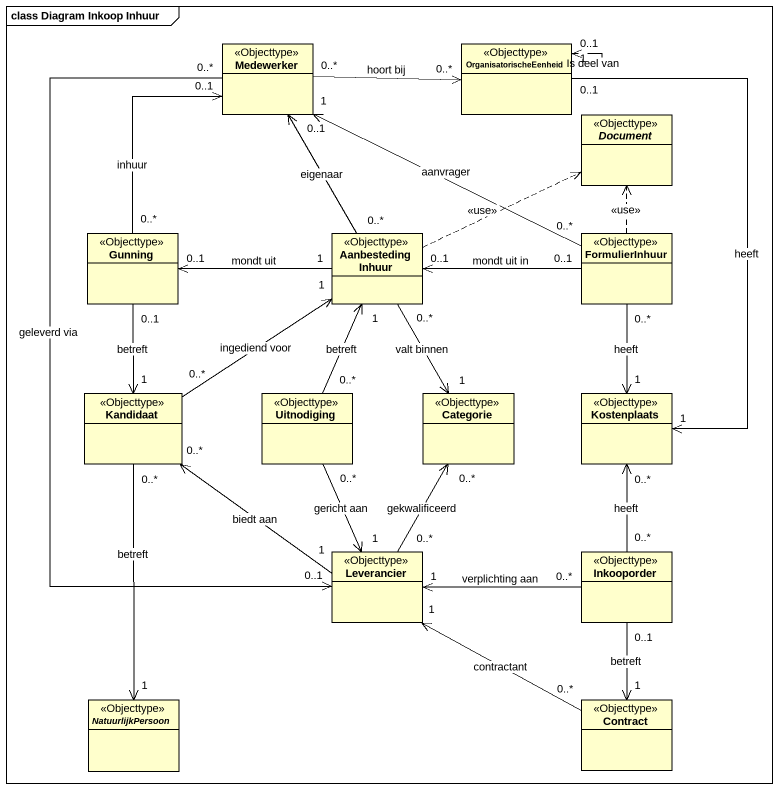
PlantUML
@startuml
mainframe class Diagram Inkoop Inhuur
hide circle
hide empty members
class Medewerker <<Objecttype>>
class OrganisatorischeEenheid <<Objecttype>>
abstract class Document <<Objecttype>>
class Gunning <<Objecttype>>
class "Aanbesteding Inhuur" as Aanbesteding_Inhuur <<Objecttype>>
class FormulierInhuur <<Objecttype>>
class Kandidaat <<Objecttype>>
class Uitnodiging <<Objecttype>>
class Categorie <<Objecttype>>
class Kostenplaats <<Objecttype>>
class Leverancier <<Objecttype>>
class Inkooporder <<Objecttype>>
abstract class NatuurlijkPersoon <<Objecttype>>
class Contract <<Objecttype>>
Medewerker "0..*" -right-> "0..*" OrganisatorischeEenheid : hoort bij
Medewerker "0..*" --> "0..1" Leverancier : geleverd via
OrganisatorischeEenheid "1" --> "0..1" OrganisatorischeEenheid : Is deel van
OrganisatorischeEenheid "0..1" --> "1" Kostenplaats : heeft
Gunning "0..*" -up-> "0..1" Medewerker : inhuur
Gunning "0..1" --> "1" Kandidaat : betreft
Aanbesteding_Inhuur "0..*" -up-> "0..1" Medewerker : eigenaar
Aanbesteding_Inhuur .right.> Document : <<use>>
Aanbesteding_Inhuur "1" -left-> "0..1" Gunning : mondt uit
Aanbesteding_Inhuur "0..*" --> "1" Categorie : valt binnen
FormulierInhuur "0..*" -left-> "1" Medewerker : aanvrager
FormulierInhuur .up.> Document : <<use>>
FormulierInhuur "0..1" -left-> "0..1" Aanbesteding_Inhuur : mondt uit in
FormulierInhuur "0..*" --> "1" Kostenplaats : heeft
Kandidaat "0..*" -up-> "1" Aanbesteding_Inhuur : ingediend voor
Kandidaat "0..*" --> "1" NatuurlijkPersoon : betreft
Uitnodiging "0..*" -up-> "1" Aanbesteding_Inhuur : betreft
Uitnodiging "0..*" --> "1" Leverancier : gericht aan
Kostenplaats "0..*" <-- "0..*" Inkooporder : heeft
Leverancier "1" -up-> "0..*" Kandidaat : biedt aan
Leverancier "0..*" -up-> "0..*" Categorie : gekwalificeerd
Leverancier "1" <-right- "0..*" Contract : contractant
Inkooporder "0..*" -left-> "1" Leverancier : verplichting aan
Inkooporder "0..1" --> "1" Contract : betreft
@enduml
